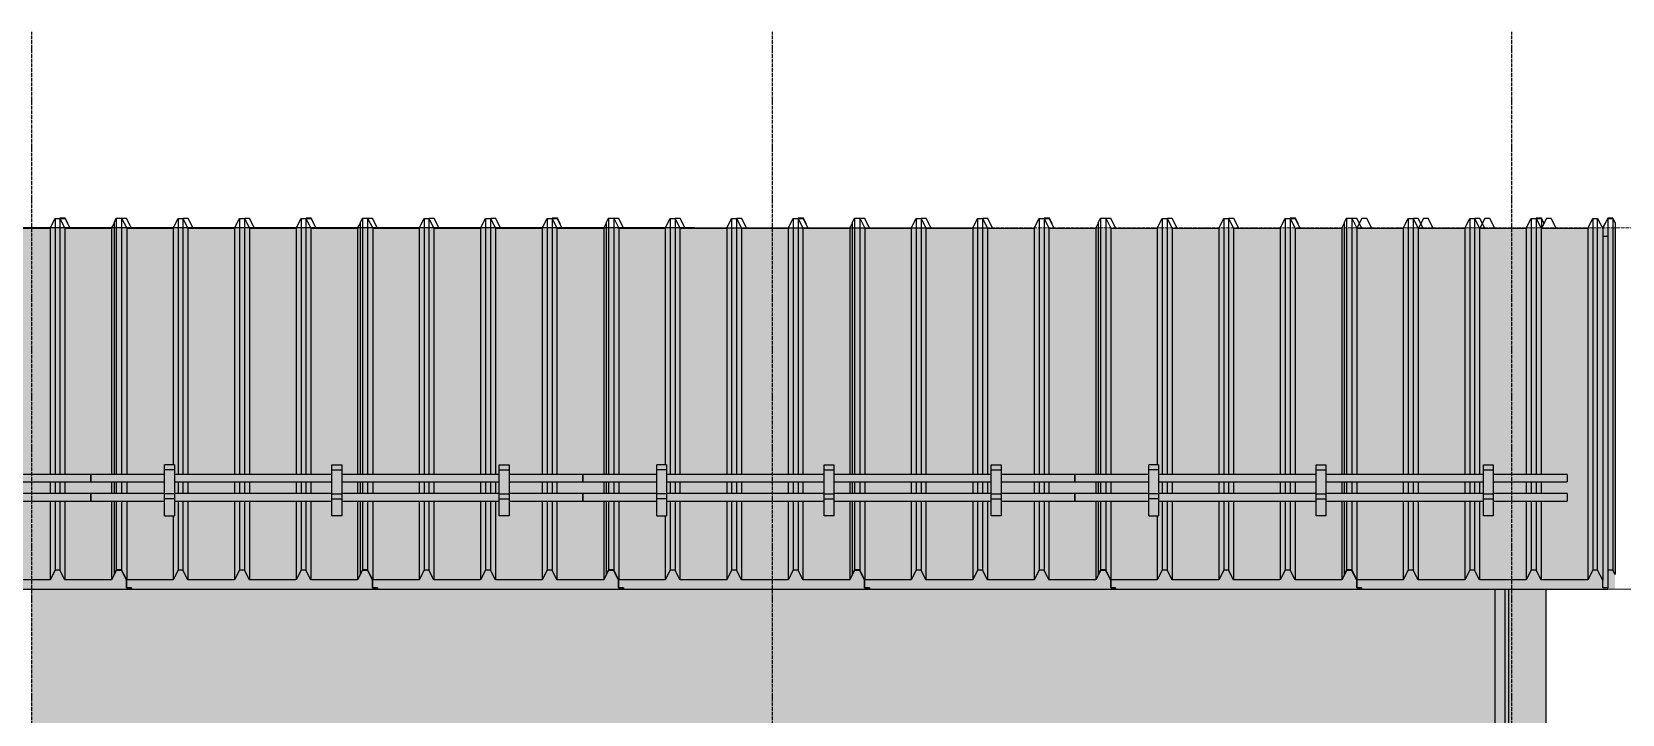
# Model space of a CAD drawing. Header units: millimetres. Extents: x 2162 to 93478, y -2737 to 52379.
# Drawn here: x 54455 to 60920, y 34100 to 36874 of the extents above; entities that cross this region are included whole.
import ezdxf

# ---------------------------------------------------------------- set-up
doc = ezdxf.new("R2010")
doc.units = ezdxf.units.MM
doc.linetypes.add('Штрихпунктир 15 х 2 х 2 мм', pattern=[19, 15, -2, 0, -2])
doc.linetypes.add('Штрихпунктирная', pattern=[30, 25, -2.25, 0.5, -2.25])
doc.layers.add('Axes', color=40, linetype='Штрихпунктирная')
doc.layers.add('Level', color=7, linetype='Continuous', lineweight=9)

# ---------------------------------------------------------------- blocks, each defined once
blk = doc.blocks.new('Level 2')
at = {"color": 0}
for p, q in [((-4860, 500), (-3360, 500)), ((-4860, 0), (-4860, 500)), ((-4860, 0), (-5072.1, 212.1)), ((-4860, 0), (-4647.9, 212.1)), ((-6360, 0), (-4360, 0))]:
    blk.add_line(p, q, dxfattribs=at)

msp = doc.modelspace()

# ---------------------------------------------------------------- hatches: boundary and pattern name
at = {"true_color": 0x61993b}
h = msp.add_hatch(color=85, dxfattribs=at)
h.dxf.hatch_style = 1
h.paths.add_polyline_path([(60889.8, 36076.1), (48766.3, 36076.1), (48766.3, 34610.8), (60889.8, 34610.8)])
at = {"true_color": 0xecece7}
h = msp.add_hatch(color=254, dxfattribs=at)
h.dxf.hatch_style = 1
h.paths.add_polyline_path([(57465.5, 34607.7), (54455.5, 34607.7), (54455.5, 33667.6), (55510.5, 33667.6), (55510.5, 33667.7), (56410.5, 33667.7), (57465.5, 33667.6)])
h.paths.add_polyline_path([(60403.5, 34607.7), (57465.5, 34607.7), (57465.5, 33667.6), (58520.5, 33667.6), (58520.5, 33667.7), (59420.5, 33667.7), (60403.5, 33667.6)])
h.paths.add_polyline_path([(58520.5, 33667.6), (57465.5, 33667.6), (57465.5, 32467.6), (58520.5, 32467.6)])
h.paths.add_polyline_path([(57465.5, 33667.6), (56410.5, 33667.6), (56410.5, 32467.6), (57465.5, 32467.6)])
h.paths.add_polyline_path([(60403.5, 33667.6), (59420.5, 33667.6), (59420.5, 32467.6), (60403.5, 32467.6)])
h.paths.add_polyline_path([(60403.5, 32467.6), (59420.5, 32467.6), (58520.5, 32467.6), (57465.5, 32467.6), (57465.5, 31427.7), (60403.5, 31427.7)])
h.paths.add_polyline_path([(60403.5, 31427.7), (57465.5, 31427.7), (57465.5, 31267.7), (60403.5, 31267.7)])
h.paths.add_polyline_path([(57465.5, 32467.6), (56410.5, 32467.6), (55510.5, 32467.6), (54566.5, 32467.6), (54566.5, 31427.7), (57465.5, 31427.7)])
h.paths.add_polyline_path([(57465.5, 31427.7), (54566.5, 31427.7), (54566.5, 31277.7), (54564.7, 31277.7), (54527, 31277.7), (54521.5, 31277.7), (54519.7, 31277.7), (54516.5, 31277.7), (54516.5, 31282.7), (54464.5, 31282.7), (54464.5, 31270.6, 0.35523), (54473.5, 31267.7), (57465.5, 31267.7)])
h.paths.add_polyline_path([(55510.5, 33667.6), (54455.5, 33667.6), (54455.5, 32467.6), (54516.5, 32467.6), (54516.5, 32527.7), (54511.5, 32527.7), (54511.5, 32577.7), (54561.5, 32577.7), (54561.5, 32567.7), (54564.7, 32567.7), (54566.5, 32567.7), (54566.5, 32467.6), (55510.5, 32467.6)])
at = {"true_color": 0x61993b}
h = msp.add_hatch(color=85, dxfattribs=at)
h.dxf.hatch_style = 1
h.paths.add_polyline_path([(60608.4, 34607.7), (60403.4, 34607.7), (60403.4, 31267.8), (60608.4, 31267.8)])

# ---------------------------------------------------------------- linework, layer by layer
for p, q in [((57150.9, 36077.7), (50450.9, 36077.7)), ((54339.8, 36076.2), (54529.8, 36076.2)), ((54529.8, 36076.2), (54549.8, 36115.4)), ((54529.8, 36076.2), (54529.8, 35074.5)), ((54549.8, 36115.4), (54569.8, 36115.4)), ((54549.8, 36115.4), (54549.8, 35074.5)), ((54569.8, 36115.4), (54589.8, 36076.2)), ((54569.8, 36115.4), (54569.8, 35074.5)), ((54591.5, 36116.3), (54570, 36116.3)), ((54570.5, 36115.6), (54591, 36115.6)), ((54590.8, 36115.4), (54570.8, 36115.4)), ((54589.8, 36076.2), (54779.8, 36076.2)), ((54589.8, 36076.2), (54589.8, 35074.5)), ((54610.8, 36076.2), (54590.8, 36115.4)), ((54591, 36115.6), (54600.3, 36097.5)), ((54601, 36097.8), (54591.5, 36116.3)), ((54600.3, 36097.5), (54601, 36097.8)), ((54601, 36097.8), (54601, 36095.4)), ((54779.8, 36076.2), (54789.6, 36095.4)), ((54779.8, 36076.2), (54779.8, 35074.5)), ((54789.6, 36097.8), (54799, 36116.3)), ((54789.6, 36097.8), (54789.6, 35074.5)), ((54799, 36116.3), (54820.5, 36116.3)), ((54799, 36116.3), (54799, 35074.5)), ((54820.5, 36116.3), (54841, 36076.2)), ((54820.5, 36116.3), (54820.5, 35074.5)), ((54840.8, 36115.4), (54821, 36115.4)), ((54860.8, 36076.2), (54840.8, 36115.4)), ((54841, 36076.2), (55029.8, 36076.2)), ((54841, 36076.2), (54841, 35074.5)), ((55029.8, 36076.2), (55049.8, 36115.4)), ((55029.8, 36076.2), (55029.8, 35114.2)), ((55049.8, 36115.4), (55069.8, 36115.4)), ((55049.8, 36115.4), (55049.8, 35074.8)), ((55069.8, 36115.4), (55089.8, 36076.2)), ((55069.8, 36115.4), (55069.8, 35074.8)), ((55090.8, 36115.4), (55070.8, 36115.4)), ((55089.8, 36076.2), (55279.8, 36076.2)), ((55089.8, 36076.2), (55089.8, 35074.8)), ((55110.8, 36076.2), (55090.8, 36115.4)), ((55279.8, 36076.2), (55299.8, 36115.4)), ((55279.8, 36076.2), (55279.8, 35074.5)), ((55299.8, 36115.4), (55319.8, 36115.4)), ((55299.8, 36115.4), (55299.8, 35074.5)), ((55319.8, 36115.4), (55339.8, 36076.2)), ((55319.8, 36115.4), (55319.8, 35074.5)), ((55340.8, 36115.4), (55320.8, 36115.4)), ((55339.8, 36076.2), (55529.8, 36076.2)), ((55339.8, 36076.2), (55339.8, 35074.5)), ((55360.8, 36076.2), (55340.8, 36115.4)), ((55529.8, 36076.2), (55549.8, 36115.4)), ((55529.8, 36076.2), (55529.8, 35074.7)), ((55549.8, 36115.4), (55569.8, 36115.4)), ((55549.8, 36115.4), (55549.8, 35074.7)), ((55569.8, 36115.4), (55589.8, 36076.2)), ((55569.8, 36115.4), (55569.8, 35074.7)), ((55591.5, 36116.3), (55570, 36116.3)), ((55570.5, 36115.6), (55591, 36115.6)), ((55590.8, 36115.4), (55570.8, 36115.4)), ((55589.8, 36076.2), (55779.8, 36076.2)), ((55589.8, 36076.2), (55589.8, 35074.8)), ((55610.8, 36076.2), (55590.8, 36115.4)), ((55591, 36115.6), (55600.3, 36097.5)), ((55601, 36097.8), (55591.5, 36116.3)), ((55600.3, 36097.5), (55601, 36097.8)), ((55601, 36097.8), (55601, 36095.4)), ((55779.8, 36076.2), (55789.6, 36095.4)), ((55779.8, 36076.2), (55779.8, 35074.8)), ((55789.6, 36097.8), (55799, 36116.3)), ((55789.6, 36097.8), (55789.6, 35074.8)), ((55799, 36116.3), (55820.5, 36116.3)), ((55799, 36116.3), (55799, 35074.8)), ((55820.5, 36116.3), (55841, 36076.2)), ((55820.5, 36116.3), (55820.5, 35074.8)), ((55840.8, 36115.4), (55821, 36115.4)), ((55860.8, 36076.2), (55840.8, 36115.4)), ((55841, 36076.2), (56029.8, 36076.2)), ((55841, 36076.2), (55841, 35074.8)), ((56029.8, 36076.2), (56049.8, 36115.4)), ((56029.8, 36076.2), (56029.8, 35074.5)), ((56049.8, 36115.4), (56069.8, 36115.4)), ((56049.8, 36115.4), (56049.8, 35074.5)), ((56069.8, 36115.4), (56089.8, 36076.2)), ((56069.8, 36115.4), (56069.8, 35074.5)), ((56090.8, 36115.4), (56070.8, 36115.4)), ((56089.8, 36076.2), (56279.8, 36076.2)), ((56089.8, 36076.2), (56089.8, 35074.5)), ((56110.8, 36076.2), (56090.8, 36115.4)), ((56279.8, 36076.2), (56299.8, 36115.4)), ((56279.8, 36076.2), (56279.8, 35074.8)), ((56299.8, 36115.4), (56319.8, 36115.4)), ((56299.8, 36115.4), (56299.8, 35074.8)), ((56319.8, 36115.4), (56339.8, 36076.2)), ((56319.8, 36115.4), (56319.8, 35074.8)), ((56340.8, 36115.4), (56320.8, 36115.4)), ((56339.8, 36076.2), (56529.8, 36076.2)), ((56339.8, 36076.2), (56339.8, 35074.8)), ((56360.8, 36076.2), (56340.8, 36115.4)), ((56529.8, 36076.2), (56549.8, 36115.4)), ((56529.8, 36076.2), (56529.8, 35074.5)), ((56549.8, 36115.4), (56569.8, 36115.4)), ((56549.8, 36115.4), (56549.8, 35074.5)), ((56569.8, 36115.4), (56589.8, 36076.2)), ((56569.8, 36115.4), (56569.8, 35074.5)), ((56591.5, 36116.3), (56570, 36116.3)), ((56570.5, 36115.6), (56591, 36115.6)), ((56590.8, 36115.4), (56570.8, 36115.4)), ((56589.8, 36076.2), (56779.8, 36076.2)), ((56589.8, 36076.2), (56589.8, 35074.5)), ((56610.8, 36076.2), (56590.8, 36115.4)), ((56591, 36115.6), (56600.3, 36097.5)), ((56601, 36097.8), (56591.5, 36116.3)), ((56600.3, 36097.5), (56601, 36097.8)), ((56601, 36097.8), (56601, 36095.4)), ((56779.8, 36076.2), (56789.6, 36095.4)), ((56779.8, 36076.2), (56779.8, 35074.5)), ((56789.6, 36097.8), (56799, 36116.3)), ((56789.6, 36097.8), (56789.6, 35074.5)), ((56799, 36116.3), (56820.5, 36116.3)), ((56799, 36116.3), (56799, 35074.5)), ((56820.5, 36116.3), (56841, 36076.2)), ((56820.5, 36116.3), (56820.5, 35074.5)), ((56840.8, 36115.4), (56821, 36115.4)), ((56860.8, 36076.2), (56840.8, 36115.4)), ((56841, 36076.2), (57029.8, 36076.2)), ((56841, 36076.2), (56841, 35074.5)), ((57029.8, 36076.2), (57049.8, 36115.4)), ((57029.8, 36076.2), (57029.8, 35114.2)), ((57049.8, 36115.4), (57069.8, 36115.4)), ((57049.8, 36115.4), (57049.8, 35074.8)), ((57069.8, 36115.4), (57089.8, 36076.2)), ((57069.8, 36115.4), (57069.8, 35074.8)), ((57090.8, 36115.4), (57070.8, 36115.4)), ((57089.8, 36076.2), (57279.8, 36076.2)), ((57089.8, 36076.2), (57089.8, 35074.8)), ((57110.8, 36076.2), (57090.8, 36115.4)), ((57150.9, 36077.7), (58340.5, 36077.7)), ((57279.8, 36076.2), (57299.8, 36115.4)), ((57279.8, 36076.2), (57279.8, 35074.5)), ((57299.8, 36115.4), (57319.8, 36115.4)), ((57299.8, 36115.4), (57299.8, 35074.5)), ((57319.8, 36115.4), (57339.8, 36076.2)), ((57319.8, 36115.4), (57319.8, 35074.5)), ((57340.8, 36115.4), (57320.8, 36115.4)), ((57339.8, 36076.2), (57529.8, 36076.2)), ((57339.8, 36076.2), (57339.8, 35074.5)), ((57360.8, 36076.2), (57340.8, 36115.4)), ((57529.8, 36076.2), (57549.8, 36115.4)), ((57529.8, 36076.2), (57529.8, 35074.7)), ((57549.8, 36115.4), (57569.8, 36115.4)), ((57549.8, 36115.4), (57549.8, 35074.7)), ((57569.8, 36115.4), (57589.8, 36076.2)), ((57569.8, 36115.4), (57569.8, 35074.7)), ((57591.5, 36116.3), (57570, 36116.3)), ((57570.5, 36115.6), (57591, 36115.6)), ((57590.8, 36115.4), (57570.8, 36115.4)), ((57589.8, 36076.2), (57779.8, 36076.2)), ((57589.8, 36076.2), (57589.8, 35074.8)), ((57610.8, 36076.2), (57590.8, 36115.4)), ((57591, 36115.6), (57600.3, 36097.5)), ((57601, 36097.8), (57591.5, 36116.3)), ((57600.3, 36097.5), (57601, 36097.8)), ((57601, 36097.8), (57601, 36095.4)), ((57779.8, 36076.2), (57789.6, 36095.4)), ((57779.8, 36076.2), (57779.8, 35074.8)), ((57789.6, 36097.8), (57799, 36116.3)), ((57789.6, 36097.8), (57789.6, 35074.8)), ((57799, 36116.3), (57820.5, 36116.3)), ((57799, 36116.3), (57799, 35074.8)), ((57820.5, 36116.3), (57841, 36076.2)), ((57820.5, 36116.3), (57820.5, 35074.8)), ((57840.8, 36115.4), (57821, 36115.4)), ((57860.8, 36076.2), (57840.8, 36115.4)), ((57841, 36076.2), (58029.8, 36076.2)), ((57841, 36076.2), (57841, 35074.8)), ((58029.8, 36076.2), (58049.8, 36115.4)), ((58029.8, 36076.2), (58029.8, 35074.5)), ((58049.8, 36115.4), (58069.8, 36115.4)), ((58049.8, 36115.4), (58049.8, 35074.5)), ((58069.8, 36115.4), (58089.8, 36076.2)), ((58069.8, 36115.4), (58069.8, 35074.5)), ((58090.8, 36115.4), (58070.8, 36115.4)), ((58089.8, 36076.2), (58279.8, 36076.2)), ((58089.8, 36076.2), (58089.8, 35074.5)), ((58110.8, 36076.2), (58090.8, 36115.4)), ((58279.8, 36076.2), (58299.8, 36115.4)), ((58279.8, 36076.2), (58279.8, 35074.8)), ((58299.8, 36115.4), (58319.8, 36115.4)), ((58299.8, 36115.4), (58299.8, 35074.8)), ((58319.8, 36115.4), (58339.8, 36076.2)), ((58319.8, 36115.4), (58319.8, 35074.8)), ((58340.8, 36115.4), (58320.8, 36115.4)), ((58339.8, 36076.2), (58529.8, 36076.2)), ((58339.8, 36076.2), (58339.8, 35074.8)), ((58360.8, 36076.2), (58340.8, 36115.4)), ((58529.8, 36076.2), (58549.8, 36115.4)), ((58529.8, 36076.2), (58529.8, 35074.5)), ((58549.8, 36115.4), (58569.8, 36115.4)), ((58549.8, 36115.4), (58549.8, 35074.5)), ((58569.8, 36115.4), (58589.8, 36076.2)), ((58569.8, 36115.4), (58569.8, 35074.5)), ((58591.5, 36116.3), (58570, 36116.3)), ((58570.5, 36115.6), (58591, 36115.6)), ((58590.8, 36115.4), (58570.8, 36115.4)), ((58589.8, 36076.2), (58779.8, 36076.2)), ((58589.8, 36076.2), (58589.8, 35074.5)), ((58610.8, 36076.2), (58590.8, 36115.4)), ((58591, 36115.6), (58600.3, 36097.5)), ((58601, 36097.8), (58591.5, 36116.3)), ((58600.3, 36097.5), (58601, 36097.8)), ((58601, 36097.8), (58601, 36095.4)), ((58779.8, 36076.2), (58789.6, 36095.4)), ((58779.8, 36076.2), (58779.8, 35074.5)), ((58789.6, 36097.8), (58799, 36116.3)), ((58789.6, 36097.8), (58789.6, 35074.5)), ((58799, 36116.3), (58820.5, 36116.3)), ((58799, 36116.3), (58799, 35074.5)), ((58820.5, 36116.3), (58841, 36076.2)), ((58820.5, 36116.3), (58820.5, 35074.5)), ((58840.8, 36115.4), (58821, 36115.4)), ((58860.8, 36076.2), (58840.8, 36115.4)), ((58841, 36076.2), (59029.8, 36076.2)), ((58841, 36076.2), (58841, 35074.5)), ((59029.8, 36076.2), (59049.8, 36115.4)), ((59029.8, 36076.2), (59029.8, 35114.2)), ((59049.8, 36115.4), (59069.8, 36115.4)), ((59049.8, 36115.4), (59049.8, 35074.8)), ((59069.8, 36115.4), (59089.8, 36076.2)), ((59069.8, 36115.4), (59069.8, 35074.8)), ((59090.8, 36115.4), (59070.8, 36115.4)), ((59089.8, 36076.2), (59279.8, 36076.2)), ((59089.8, 36076.2), (59089.8, 35074.8)), ((59110.8, 36076.2), (59090.8, 36115.4)), ((59279.8, 36076.2), (59299.8, 36115.4)), ((59279.8, 36076.2), (59279.8, 35074.5)), ((59299.8, 36115.4), (59319.8, 36115.4)), ((59299.8, 36115.4), (59299.8, 35074.5)), ((59319.8, 36115.4), (59339.8, 36076.2)), ((59319.8, 36115.4), (59319.8, 35074.5)), ((59340.8, 36115.4), (59320.8, 36115.4)), ((59339.8, 36076.2), (59529.8, 36076.2)), ((59339.8, 36076.2), (59339.8, 35074.5)), ((59360.8, 36076.2), (59340.8, 36115.4)), ((59529.8, 36076.2), (59549.8, 36115.4)), ((59529.8, 36076.2), (59529.8, 35074.7)), ((59549.8, 36115.4), (59569.8, 36115.4)), ((59549.8, 36115.4), (59549.8, 35074.7)), ((59569.8, 36115.4), (59589.8, 36076.2)), ((59569.8, 36115.4), (59569.8, 35074.7)), ((59591.5, 36116.3), (59570, 36116.3)), ((59570.5, 36115.6), (59591, 36115.6)), ((59590.8, 36115.4), (59570.8, 36115.4)), ((59589.8, 36076.2), (59779.8, 36076.2)), ((59589.8, 36076.2), (59589.8, 35074.8)), ((59610.8, 36076.2), (59590.8, 36115.4)), ((59591, 36115.6), (59600.3, 36097.5)), ((59601, 36097.8), (59591.5, 36116.3)), ((59600.3, 36097.5), (59601, 36097.8)), ((59601, 36097.8), (59601, 36095.4)), ((59779.8, 36076.2), (59789.6, 36095.4)), ((59779.8, 36076.2), (59779.8, 35074.8)), ((59789.6, 36097.8), (59799, 36116.3)), ((59789.6, 36097.8), (59789.6, 35074.8)), ((59799, 36116.3), (59820.5, 36116.3)), ((59799, 36116.3), (59799, 35074.8)), ((59820.5, 36116.3), (59841, 36076.2)), ((59820.5, 36116.3), (59820.5, 35074.8)), ((59840.8, 36115.4), (59821, 36115.4)), ((59860.8, 36076.2), (59840.8, 36115.4)), ((59841, 36076.2), (60029.8, 36076.2)), ((59841, 36076.2), (59841, 35074.8)), ((59861.3, 36115.4), (59841.3, 36076.2)), ((59881.3, 36115.4), (59861.3, 36115.4)), ((59901.3, 36076.2), (59881.3, 36115.4)), ((60029.8, 36076.2), (60049.8, 36115.4)), ((60029.8, 36076.2), (60029.8, 35074.5)), ((60049.8, 36115.4), (60069.8, 36115.4)), ((60049.8, 36115.4), (60049.8, 35074.5)), ((60069.8, 36115.4), (60089.8, 36076.2)), ((60069.8, 36115.4), (60069.8, 35074.5)), ((60090.8, 36115.4), (60070.8, 36115.4)), ((60089.8, 36076.2), (60279.8, 36076.2)), ((60089.8, 36076.2), (60089.8, 35074.5)), ((60110.8, 36076.2), (60090.8, 36115.4)), ((60111.3, 36115.4), (60091.3, 36076.2)), ((60131.3, 36115.4), (60111.3, 36115.4)), ((60151.3, 36076.2), (60131.3, 36115.4)), ((60279.8, 36076.2), (60299.8, 36115.4)), ((60279.8, 36076.2), (60279.8, 35074.8)), ((60299.8, 36115.4), (60319.8, 36115.4)), ((60299.8, 36115.4), (60299.8, 35074.8)), ((60319.8, 36115.4), (60339.8, 36076.2)), ((60319.8, 36115.4), (60319.8, 35074.8)), ((60340.8, 36115.4), (60320.8, 36115.4)), ((60339.8, 36076.2), (60529.8, 36076.2)), ((60339.8, 36076.2), (60339.8, 35074.8)), ((60360.8, 36076.2), (60340.8, 36115.4)), ((60361.3, 36115.4), (60341.3, 36076.2)), ((60381.3, 36115.4), (60361.3, 36115.4)), ((60401.3, 36076.2), (60381.3, 36115.4)), ((60529.8, 36076.2), (60549.8, 36115.4)), ((60529.8, 36076.2), (60529.8, 35074.5)), ((60549.8, 36115.4), (60569.8, 36115.4)), ((60549.8, 36115.4), (60549.8, 35074.5)), ((60569.8, 36115.4), (60589.8, 36076.2)), ((60569.8, 36115.4), (60569.8, 35074.5)), ((60591.5, 36116.3), (60570, 36116.3)), ((60570.5, 36115.6), (60591, 36115.6)), ((60570.5, 36115.6), (60570.5, 36113.9)), ((60589.8, 36076.2), (60779.8, 36076.2)), ((60589.8, 36076.2), (60589.8, 35074.5)), ((60591, 36115.6), (60600.3, 36097.5)), ((60591, 36115.6), (60591, 36076.2)), ((60611.3, 36115.4), (60591.3, 36076.2)), ((60601, 36097.8), (60591.5, 36116.3)), ((60600.3, 36097.5), (60601, 36097.8)), ((60600.3, 36097.5), (60600.3, 36093.9)), ((60601, 36097.8), (60601, 36095.3)), ((60631.3, 36115.4), (60611.3, 36115.4)), ((60651.3, 36076.2), (60631.3, 36115.4)), ((60779.8, 36076.2), (60799.8, 36115.4)), ((60779.8, 36076.2), (60779.8, 34646.8)), ((60799.8, 36115.4), (60819.8, 36115.4)), ((60799.8, 36115.4), (60799.8, 34685.9)), ((60819.8, 36115.4), (60840.5, 36074.8)), ((60819.8, 34685.9), (60819.8, 36115.4)), ((60860.5, 36116.3), (60840, 36076.2)), ((60840.5, 36075.5), (60861, 36115.6)), ((60840.5, 36074.8), (60840.5, 34645.3)), ((60882, 36116.3), (60860.5, 36116.3)), ((60861, 36115.6), (60881.5, 36115.6)), ((60861, 36115.6), (60861, 34686.1)), ((60881.5, 36115.6), (60890.8, 36097.5)), ((60881.5, 36115.6), (60881.5, 34686.1)), ((60891.5, 36097.8), (60882, 36116.3)), ((60890.8, 36097.5), (60891.5, 36097.8)), ((60890.8, 36097.5), (60890.8, 34668)), ((60891.5, 36097.8), (60891.5, 34668.4)), ((60840.5, 36043), (60860.5, 36043)), ((60860.5, 36043), (60860.5, 34613.5)), ((54529.8, 35044.8), (54529.8, 34996.2)), ((54549.8, 35044.8), (54549.8, 34996.2)), ((54569.8, 35044.8), (54569.8, 34996.2)), ((54589.8, 35044.8), (54589.8, 34996.2)), ((54695.3, 35074.8), (54695.3, 35074.8)), ((54695.3, 35074.8), (54695.3, 35074.8)), ((54779.8, 35044.8), (54779.8, 34996.2)), ((54789.6, 35044.8), (54789.6, 34996.2)), ((54799, 35044.8), (54799, 34996.2)), ((54820.5, 35044.8), (54820.5, 34996.2)), ((54841, 35044.8), (54841, 34996.2)), ((55035.3, 35093.4), (54995.3, 35093.4)), ((55049.8, 35044.9), (55049.8, 34996.5)), ((55069.8, 35044.9), (55069.8, 34996.5)), ((55089.8, 35044.9), (55089.8, 34996.5)), ((55279.8, 35044.8), (55279.8, 34996.2)), ((55299.8, 35044.8), (55299.8, 34996.2)), ((55319.8, 35044.8), (55319.8, 34996.2)), ((55339.8, 35044.8), (55339.8, 34996.2)), ((55529.8, 35044.8), (55529.8, 34996.5)), ((55549.8, 35044.8), (55549.8, 34996.5)), ((55569.8, 35044.8), (55569.8, 34996.5)), ((55589.8, 35044.8), (55589.8, 34996.5)), ((55675.3, 35093.4), (55715.3, 35093.4)), ((55779.8, 35044.9), (55779.8, 34996.5)), ((55789.6, 35044.9), (55789.6, 34996.5)), ((55799, 35044.9), (55799, 34996.5)), ((55820.5, 35045), (55820.5, 34996.5)), ((55841, 35045), (55841, 34996.5)), ((56029.8, 35044.8), (56029.8, 34996.2)), ((56049.8, 35044.8), (56049.8, 34996.2)), ((56069.8, 35044.8), (56069.8, 34996.2)), ((56089.8, 35044.8), (56089.8, 34996.2)), ((56279.8, 35044.8), (56279.8, 34996.5)), ((56299.8, 35044.8), (56299.8, 34996.5)), ((56319.8, 35044.8), (56319.8, 34996.5)), ((56339.8, 35044.8), (56339.8, 34996.5)), ((56355.3, 35093.4), (56395.3, 35093.4)), ((56529.8, 35044.8), (56529.8, 34996.2)), ((56549.8, 35044.8), (56549.8, 34996.2)), ((56569.8, 35044.8), (56569.8, 34996.2)), ((56589.8, 35044.8), (56589.8, 34996.2)), ((56695.3, 35074.8), (56695.3, 35074.8)), ((56695.3, 35074.8), (56695.3, 35074.8)), ((56779.8, 35044.8), (56779.8, 34996.2)), ((56789.6, 35044.8), (56789.6, 34996.2)), ((56799, 35044.8), (56799, 34996.2)), ((56820.5, 35044.8), (56820.5, 34996.2)), ((56841, 35044.8), (56841, 34996.2)), ((57035.3, 35093.4), (56995.3, 35093.4)), ((57049.8, 35044.9), (57049.8, 34996.5)), ((57069.8, 35044.9), (57069.8, 34996.5)), ((57089.8, 35044.9), (57089.8, 34996.5)), ((57279.8, 35044.8), (57279.8, 34996.2)), ((57299.8, 35044.8), (57299.8, 34996.2)), ((57319.8, 35044.8), (57319.8, 34996.2)), ((57339.8, 35044.8), (57339.8, 34996.2)), ((57529.8, 35044.8), (57529.8, 34996.5)), ((57549.8, 35044.8), (57549.8, 34996.5)), ((57569.8, 35044.8), (57569.8, 34996.5)), ((57589.8, 35044.8), (57589.8, 34996.5)), ((57675.3, 35093.4), (57715.3, 35093.4)), ((57779.8, 35044.9), (57779.8, 34996.5)), ((57789.6, 35044.9), (57789.6, 34996.5)), ((57799, 35044.9), (57799, 34996.5)), ((57820.5, 35045), (57820.5, 34996.5)), ((57841, 35045), (57841, 34996.5)), ((58029.8, 35044.8), (58029.8, 34996.2)), ((58049.8, 35044.8), (58049.8, 34996.2)), ((58069.8, 35044.8), (58069.8, 34996.2)), ((58089.8, 35044.8), (58089.8, 34996.2)), ((58279.8, 35044.8), (58279.8, 34996.5)), ((58299.8, 35044.8), (58299.8, 34996.5)), ((58319.8, 35044.8), (58319.8, 34996.5)), ((58339.8, 35044.8), (58339.8, 34996.5)), ((58355.3, 35093.4), (58395.3, 35093.4)), ((58529.8, 35044.8), (58529.8, 34996.2)), ((58549.8, 35044.8), (58549.8, 34996.2)), ((58569.8, 35044.8), (58569.8, 34996.2)), ((58589.8, 35044.8), (58589.8, 34996.2)), ((58695.3, 35074.8), (58695.3, 35074.8)), ((58695.3, 35074.8), (58695.3, 35074.8)), ((58779.8, 35044.8), (58779.8, 34996.2)), ((58789.6, 35044.8), (58789.6, 34996.2)), ((58799, 35044.8), (58799, 34996.2)), ((58820.5, 35044.8), (58820.5, 34996.2)), ((58841, 35044.8), (58841, 34996.2)), ((59035.3, 35093.4), (58995.3, 35093.4)), ((59049.8, 35044.9), (59049.8, 34996.5)), ((59069.8, 35044.9), (59069.8, 34996.5)), ((59089.8, 35044.9), (59089.8, 34996.5)), ((59279.8, 35044.8), (59279.8, 34996.2)), ((59299.8, 35044.8), (59299.8, 34996.2)), ((59319.8, 35044.8), (59319.8, 34996.2)), ((59339.8, 35044.8), (59339.8, 34996.2)), ((59529.8, 35044.8), (59529.8, 34996.5)), ((59549.8, 35044.8), (59549.8, 34996.5)), ((59569.8, 35044.8), (59569.8, 34996.5)), ((59589.8, 35044.8), (59589.8, 34996.5)), ((59675.3, 35093.4), (59715.3, 35093.4)), ((59779.8, 35044.9), (59779.8, 34996.5)), ((59789.6, 35044.9), (59789.6, 34996.5)), ((59799, 35044.9), (59799, 34996.5)), ((59820.5, 35045), (59820.5, 34996.5)), ((59841, 35045), (59841, 34996.5)), ((60029.8, 35044.8), (60029.8, 34996.2)), ((60049.8, 35044.8), (60049.8, 34996.2)), ((60069.8, 35044.8), (60069.8, 34996.2)), ((60089.8, 35044.8), (60089.8, 34996.2)), ((60279.8, 35044.8), (60279.8, 34996.5)), ((60299.8, 35044.8), (60299.8, 34996.5)), ((60319.8, 35044.8), (60319.8, 34996.5)), ((60339.8, 35044.8), (60339.8, 34996.5)), ((60355.3, 35093.4), (60395.3, 35093.4)), ((60529.8, 35044.8), (60529.8, 34996.2)), ((60549.8, 35044.8), (60549.8, 34996.2)), ((60569.8, 35044.8), (60569.8, 34996.2)), ((60589.8, 35044.8), (60589.8, 34996.2)), ((60695.3, 35074.8), (60695.3, 35074.8)), ((54695.3, 34996.5), (54695.3, 34996.6)), ((54695.3, 34996.6), (54695.3, 34996.5)), ((55035.3, 34995.6), (54995.3, 34995.6)), ((55035.3, 34974.8), (54995.3, 34974.8)), ((55675.3, 34995.6), (55715.3, 34995.6)), ((55675.3, 34974.8), (55715.3, 34974.8)), ((56355.3, 34995.6), (56395.3, 34995.6)), ((56355.3, 34974.8), (56395.3, 34974.8)), ((56695.3, 34996.5), (56695.3, 34996.6)), ((56695.3, 34996.6), (56695.3, 34996.5)), ((57035.3, 34995.6), (56995.3, 34995.6)), ((57035.3, 34974.8), (56995.3, 34974.8)), ((57675.3, 34995.6), (57715.3, 34995.6)), ((57675.3, 34974.8), (57715.3, 34974.8)), ((58355.3, 34995.6), (58395.3, 34995.6)), ((58355.3, 34974.8), (58395.3, 34974.8)), ((58695.3, 34996.5), (58695.3, 34996.6)), ((58695.3, 34996.6), (58695.3, 34996.5)), ((59035.3, 34995.6), (58995.3, 34995.6)), ((59035.3, 34974.8), (58995.3, 34974.8)), ((59675.3, 34995.6), (59715.3, 34995.6)), ((59675.3, 34974.8), (59715.3, 34974.8)), ((60355.3, 34995.6), (60395.3, 34995.6)), ((60355.3, 34974.8), (60395.3, 34974.8)), ((60695.3, 34996.5), (60695.3, 34996.6)), ((54529.8, 34966.6), (54529.8, 34646.8)), ((54549.8, 34966.6), (54549.8, 34685.9)), ((54569.8, 34966.6), (54569.8, 34685.9)), ((54589.8, 34966.6), (54589.8, 34646.8)), ((54779.8, 34966.8), (54779.8, 34646.8)), ((54789.6, 34966.8), (54789.6, 34668.4)), ((54799, 34966.6), (54799, 34686.9)), ((54820.5, 34966.6), (54820.5, 34686.9)), ((54841, 34966.6), (54841, 34646.8)), ((55029.8, 34906.4), (55029.8, 34646.8)), ((55049.8, 34966.6), (55049.8, 34685.9)), ((55069.8, 34966.6), (55069.8, 34685.9)), ((55089.8, 34966.6), (55089.8, 34646.8)), ((55279.8, 34966.6), (55279.8, 34646.8)), ((55299.8, 34966.6), (55299.8, 34685.9)), ((55319.8, 34966.6), (55319.8, 34685.9)), ((55339.8, 34966.6), (55339.8, 34646.8)), ((55529.8, 34966.6), (55529.8, 34646.8)), ((55549.8, 34966.6), (55549.8, 34685.9)), ((55569.8, 34966.6), (55569.8, 34685.9)), ((55589.8, 34966.6), (55589.8, 34646.8)), ((55779.8, 34966.7), (55779.8, 34646.8)), ((55789.6, 34966.7), (55789.6, 34668.4)), ((55799, 34966.7), (55799, 34686.9)), ((55820.5, 34966.7), (55820.5, 34686.9)), ((55841, 34966.7), (55841, 34646.8)), ((56029.8, 34966.6), (56029.8, 34646.8)), ((56049.8, 34966.6), (56049.8, 34685.9)), ((56069.8, 34966.6), (56069.8, 34685.9)), ((56089.8, 34966.6), (56089.8, 34646.8)), ((56279.8, 34966.6), (56279.8, 34646.8)), ((56299.8, 34966.6), (56299.8, 34685.9)), ((56319.8, 34966.6), (56319.8, 34685.9)), ((56339.8, 34966.6), (56339.8, 34646.8)), ((56529.8, 34966.6), (56529.8, 34646.8)), ((56549.8, 34966.6), (56549.8, 34685.9)), ((56569.8, 34966.6), (56569.8, 34685.9)), ((56589.8, 34966.6), (56589.8, 34646.8)), ((56779.8, 34966.8), (56779.8, 34646.8)), ((56789.6, 34966.8), (56789.6, 34668.4)), ((56799, 34966.6), (56799, 34686.9)), ((56820.5, 34966.6), (56820.5, 34686.9)), ((56841, 34966.6), (56841, 34646.8)), ((57029.8, 34906.4), (57029.8, 34646.8)), ((57049.8, 34966.6), (57049.8, 34685.9)), ((57069.8, 34966.6), (57069.8, 34685.9)), ((57089.8, 34966.6), (57089.8, 34646.8)), ((57279.8, 34966.6), (57279.8, 34646.8)), ((57299.8, 34966.6), (57299.8, 34685.9)), ((57319.8, 34966.6), (57319.8, 34685.9)), ((57339.8, 34966.6), (57339.8, 34646.8)), ((57529.8, 34966.6), (57529.8, 34646.8)), ((57549.8, 34966.6), (57549.8, 34685.9)), ((57569.8, 34966.6), (57569.8, 34685.9)), ((57589.8, 34966.6), (57589.8, 34646.8)), ((57779.8, 34966.7), (57779.8, 34646.8)), ((57789.6, 34966.7), (57789.6, 34668.4)), ((57799, 34966.7), (57799, 34686.9)), ((57820.5, 34966.7), (57820.5, 34686.9)), ((57841, 34966.7), (57841, 34646.8)), ((58029.8, 34966.6), (58029.8, 34646.8)), ((58049.8, 34966.6), (58049.8, 34685.9)), ((58069.8, 34966.6), (58069.8, 34685.9)), ((58089.8, 34966.6), (58089.8, 34646.8)), ((58279.8, 34966.6), (58279.8, 34646.8)), ((58299.8, 34966.6), (58299.8, 34685.9)), ((58319.8, 34966.6), (58319.8, 34685.9)), ((58339.8, 34966.6), (58339.8, 34646.8)), ((58529.8, 34966.6), (58529.8, 34646.8)), ((58549.8, 34966.6), (58549.8, 34685.9)), ((58569.8, 34966.6), (58569.8, 34685.9)), ((58589.8, 34966.6), (58589.8, 34646.8)), ((58779.8, 34966.8), (58779.8, 34646.8)), ((58789.6, 34966.8), (58789.6, 34668.4)), ((58799, 34966.6), (58799, 34686.9)), ((58820.5, 34966.6), (58820.5, 34686.9)), ((58841, 34966.6), (58841, 34646.8)), ((59029.8, 34906.4), (59029.8, 34646.8)), ((59049.8, 34966.6), (59049.8, 34685.9)), ((59069.8, 34966.6), (59069.8, 34685.9)), ((59089.8, 34966.6), (59089.8, 34646.8)), ((59279.8, 34966.6), (59279.8, 34646.8)), ((59299.8, 34966.6), (59299.8, 34685.9)), ((59319.8, 34966.6), (59319.8, 34685.9)), ((59339.8, 34966.6), (59339.8, 34646.8)), ((59529.8, 34966.6), (59529.8, 34646.8)), ((59549.8, 34966.6), (59549.8, 34685.9)), ((59569.8, 34966.6), (59569.8, 34685.9)), ((59589.8, 34966.6), (59589.8, 34646.8)), ((59779.8, 34966.7), (59779.8, 34646.8)), ((59789.6, 34966.7), (59789.6, 34668.4)), ((59799, 34966.7), (59799, 34686.9)), ((59820.5, 34966.7), (59820.5, 34686.9)), ((59841, 34966.7), (59841, 34646.8)), ((60029.8, 34966.6), (60029.8, 34646.8)), ((60049.8, 34966.6), (60049.8, 34685.9)), ((60069.8, 34966.6), (60069.8, 34685.9)), ((60089.8, 34966.6), (60089.8, 34646.8)), ((60279.8, 34966.6), (60279.8, 34646.8)), ((60299.8, 34966.6), (60299.8, 34685.9)), ((60319.8, 34966.6), (60319.8, 34685.9)), ((60339.8, 34966.6), (60339.8, 34646.8)), ((60529.8, 34966.6), (60529.8, 34646.8)), ((60549.8, 34966.6), (60549.8, 34685.9)), ((60569.8, 34966.6), (60569.8, 34685.9)), ((60589.8, 34966.6), (60589.8, 34646.8)), ((54549.8, 34685.9), (54529.8, 34646.8)), ((54569.8, 34685.9), (54549.8, 34685.9)), ((54589.8, 34646.8), (54569.8, 34685.9)), ((54799.8, 34685.9), (54779.8, 34646.8)), ((54799, 34686.9), (54789.6, 34668.4)), ((54789.6, 34668.4), (54790.3, 34668)), ((54790.3, 34668), (54799.5, 34686.1)), ((54820.5, 34686.9), (54799, 34686.9)), ((54799.5, 34686.1), (54820, 34686.1)), ((54819.8, 34685.9), (54799.8, 34685.9)), ((54840.5, 34645.3), (54819.8, 34685.9)), ((54820, 34686.1), (54840.5, 34646)), ((54841, 34646.8), (54820.5, 34686.9)), ((55049.8, 34685.9), (55029.8, 34646.8)), ((55069.8, 34685.9), (55049.8, 34685.9)), ((55089.8, 34646.8), (55069.8, 34685.9)), ((55299.8, 34685.9), (55279.8, 34646.8)), ((55319.8, 34685.9), (55299.8, 34685.9)), ((55339.8, 34646.8), (55319.8, 34685.9)), ((55549.8, 34685.9), (55529.8, 34646.8)), ((55569.8, 34685.9), (55549.8, 34685.9)), ((55589.8, 34646.8), (55569.8, 34685.9)), ((55799.8, 34685.9), (55779.8, 34646.8)), ((55799, 34686.9), (55789.6, 34668.4)), ((55789.6, 34668.4), (55790.3, 34668)), ((55790.3, 34668), (55799.5, 34686.1)), ((55820.5, 34686.9), (55799, 34686.9)), ((55799.5, 34686.1), (55820, 34686.1)), ((55819.8, 34685.9), (55799.8, 34685.9)), ((55840.5, 34645.3), (55819.8, 34685.9)), ((55820, 34686.1), (55840.5, 34646)), ((55841, 34646.8), (55820.5, 34686.9)), ((56049.8, 34685.9), (56029.8, 34646.8)), ((56069.8, 34685.9), (56049.8, 34685.9)), ((56089.8, 34646.8), (56069.8, 34685.9)), ((56299.8, 34685.9), (56279.8, 34646.8)), ((56319.8, 34685.9), (56299.8, 34685.9)), ((56339.8, 34646.8), (56319.8, 34685.9)), ((56549.8, 34685.9), (56529.8, 34646.8)), ((56569.8, 34685.9), (56549.8, 34685.9)), ((56589.8, 34646.8), (56569.8, 34685.9)), ((56799.8, 34685.9), (56779.8, 34646.8)), ((56799, 34686.9), (56789.6, 34668.4)), ((56789.6, 34668.4), (56790.3, 34668)), ((56790.3, 34668), (56799.5, 34686.1)), ((56820.5, 34686.9), (56799, 34686.9)), ((56799.5, 34686.1), (56820, 34686.1)), ((56819.8, 34685.9), (56799.8, 34685.9)), ((56840.5, 34645.3), (56819.8, 34685.9)), ((56820, 34686.1), (56840.5, 34646)), ((56841, 34646.8), (56820.5, 34686.9)), ((57049.8, 34685.9), (57029.8, 34646.8)), ((57069.8, 34685.9), (57049.8, 34685.9)), ((57089.8, 34646.8), (57069.8, 34685.9)), ((57299.8, 34685.9), (57279.8, 34646.8)), ((57319.8, 34685.9), (57299.8, 34685.9)), ((57339.8, 34646.8), (57319.8, 34685.9)), ((57549.8, 34685.9), (57529.8, 34646.8)), ((57569.8, 34685.9), (57549.8, 34685.9)), ((57589.8, 34646.8), (57569.8, 34685.9)), ((57799.8, 34685.9), (57779.8, 34646.8)), ((57799, 34686.9), (57789.6, 34668.4)), ((57789.6, 34668.4), (57790.3, 34668)), ((57790.3, 34668), (57799.5, 34686.1)), ((57820.5, 34686.9), (57799, 34686.9)), ((57799.5, 34686.1), (57820, 34686.1)), ((57819.8, 34685.9), (57799.8, 34685.9)), ((57840.5, 34645.3), (57819.8, 34685.9)), ((57820, 34686.1), (57840.5, 34646)), ((57841, 34646.8), (57820.5, 34686.9)), ((58049.8, 34685.9), (58029.8, 34646.8)), ((58069.8, 34685.9), (58049.8, 34685.9)), ((58089.8, 34646.8), (58069.8, 34685.9)), ((58299.8, 34685.9), (58279.8, 34646.8)), ((58319.8, 34685.9), (58299.8, 34685.9)), ((58339.8, 34646.8), (58319.8, 34685.9)), ((58549.8, 34685.9), (58529.8, 34646.8)), ((58569.8, 34685.9), (58549.8, 34685.9)), ((58589.8, 34646.8), (58569.8, 34685.9)), ((58799.8, 34685.9), (58779.8, 34646.8)), ((58799, 34686.9), (58789.6, 34668.4)), ((58789.6, 34668.4), (58790.3, 34668)), ((58790.3, 34668), (58799.5, 34686.1)), ((58820.5, 34686.9), (58799, 34686.9)), ((58799.5, 34686.1), (58820, 34686.1)), ((58819.8, 34685.9), (58799.8, 34685.9)), ((58840.5, 34645.3), (58819.8, 34685.9)), ((58820, 34686.1), (58840.5, 34646)), ((58841, 34646.8), (58820.5, 34686.9)), ((59049.8, 34685.9), (59029.8, 34646.8)), ((59069.8, 34685.9), (59049.8, 34685.9)), ((59089.8, 34646.8), (59069.8, 34685.9)), ((59299.8, 34685.9), (59279.8, 34646.8)), ((59319.8, 34685.9), (59299.8, 34685.9)), ((59339.8, 34646.8), (59319.8, 34685.9)), ((59549.8, 34685.9), (59529.8, 34646.8)), ((59569.8, 34685.9), (59549.8, 34685.9)), ((59589.8, 34646.8), (59569.8, 34685.9)), ((59799.8, 34685.9), (59779.8, 34646.8)), ((59799, 34686.9), (59789.6, 34668.4)), ((59789.6, 34668.4), (59790.3, 34668)), ((59790.3, 34668), (59799.5, 34686.1)), ((59820.5, 34686.9), (59799, 34686.9)), ((59799.5, 34686.1), (59820, 34686.1)), ((59819.8, 34685.9), (59799.8, 34685.9)), ((59840.5, 34645.3), (59819.8, 34685.9)), ((59820, 34686.1), (59840.5, 34646)), ((59841, 34646.8), (59820.5, 34686.9)), ((60049.8, 34685.9), (60029.8, 34646.8)), ((60069.8, 34685.9), (60049.8, 34685.9)), ((60089.8, 34646.8), (60069.8, 34685.9)), ((60299.8, 34685.9), (60279.8, 34646.8)), ((60319.8, 34685.9), (60299.8, 34685.9)), ((60339.8, 34646.8), (60319.8, 34685.9)), ((60549.8, 34685.9), (60529.8, 34646.8)), ((60569.8, 34685.9), (60549.8, 34685.9)), ((60589.8, 34646.8), (60569.8, 34685.9)), ((60799.8, 34685.9), (60779.8, 34646.8)), ((60819.8, 34685.9), (60799.8, 34685.9)), ((60840.5, 34645.3), (60819.8, 34685.9)), ((60881.5, 34686.1), (60861, 34686.1)), ((60890.8, 34668), (60881.5, 34686.1)), ((60891.5, 34668.4), (60890.8, 34668)), ((53860.5, 34607.7), (54860.5, 34607.7)), ((54529.8, 34646.8), (54339.8, 34646.8)), ((54779.8, 34646.8), (54589.8, 34646.8)), ((54840.5, 34613.5), (54840.5, 34645.3)), ((54840.5, 34645.3), (54840.5, 34614)), ((54840.5, 34614), (54860.5, 34614)), ((54860.5, 34613.5), (54840.5, 34613.5)), ((55029.8, 34646.8), (54841, 34646.8)), ((54860.5, 34607.7), (54860.5, 34613.5)), ((54860.5, 34613.5), (54860.5, 34607.7)), ((54860.5, 34607.7), (55860.5, 34607.7)), ((55279.8, 34646.8), (55089.8, 34646.8)), ((55529.8, 34646.8), (55339.8, 34646.8)), ((55779.8, 34646.8), (55589.8, 34646.8)), ((55840.5, 34613.5), (55840.5, 34645.3)), ((55840.5, 34645.3), (55840.5, 34614)), ((55840.5, 34614), (55860.5, 34614)), ((55860.5, 34613.5), (55840.5, 34613.5)), ((56029.8, 34646.8), (55841, 34646.8)), ((55860.5, 34607.7), (55860.5, 34613.5)), ((55860.5, 34613.5), (55860.5, 34607.7)), ((55860.5, 34607.7), (56860.5, 34607.7)), ((56279.8, 34646.8), (56089.8, 34646.8)), ((56529.8, 34646.8), (56339.8, 34646.8)), ((56779.8, 34646.8), (56589.8, 34646.8)), ((56840.5, 34613.5), (56840.5, 34645.3)), ((56840.5, 34645.3), (56840.5, 34614)), ((56840.5, 34614), (56860.5, 34614)), ((56860.5, 34613.5), (56840.5, 34613.5)), ((57029.8, 34646.8), (56841, 34646.8)), ((56860.5, 34607.7), (56860.5, 34613.5)), ((56860.5, 34613.5), (56860.5, 34607.7)), ((56860.5, 34607.7), (57860.5, 34607.7)), ((57279.8, 34646.8), (57089.8, 34646.8)), ((57529.8, 34646.8), (57339.8, 34646.8)), ((57779.8, 34646.8), (57589.8, 34646.8)), ((57840.5, 34613.5), (57840.5, 34645.3)), ((57840.5, 34645.3), (57840.5, 34614)), ((57840.5, 34614), (57860.5, 34614)), ((57860.5, 34613.5), (57840.5, 34613.5)), ((58029.8, 34646.8), (57841, 34646.8)), ((57860.5, 34607.7), (57860.5, 34613.5)), ((57860.5, 34613.5), (57860.5, 34607.7)), ((57860.5, 34607.7), (58860.5, 34607.7)), ((58279.8, 34646.8), (58089.8, 34646.8)), ((58529.8, 34646.8), (58339.8, 34646.8)), ((58779.8, 34646.8), (58589.8, 34646.8)), ((58840.5, 34613.5), (58840.5, 34645.3)), ((58840.5, 34645.3), (58840.5, 34614)), ((58840.5, 34614), (58860.5, 34614)), ((58860.5, 34613.5), (58840.5, 34613.5)), ((59029.8, 34646.8), (58841, 34646.8)), ((58860.5, 34607.7), (58860.5, 34613.5)), ((58860.5, 34613.5), (58860.5, 34607.7)), ((58860.5, 34607.7), (59860.5, 34607.7)), ((59279.8, 34646.8), (59089.8, 34646.8)), ((59529.8, 34646.8), (59339.8, 34646.8)), ((59779.8, 34646.8), (59589.8, 34646.8)), ((59840.5, 34613.5), (59840.5, 34645.3)), ((59840.5, 34645.3), (59840.5, 34614)), ((59840.5, 34614), (59860.5, 34614)), ((59860.5, 34613.5), (59840.5, 34613.5)), ((60029.8, 34646.8), (59841, 34646.8)), ((59860.5, 34607.7), (59860.5, 34613.5)), ((59860.5, 34613.5), (59860.5, 34607.7)), ((59860.5, 34607.7), (60860.5, 34607.7)), ((60279.8, 34646.8), (60089.8, 34646.8)), ((60529.8, 34646.8), (60339.8, 34646.8)), ((60443.5, 31267.7), (60443.5, 34607.7)), ((60458.5, 31267.7), (60458.5, 34607.7)), ((60779.8, 34646.8), (60589.8, 34646.8)), ((60840.5, 34613.5), (60840.5, 34645.3)), ((60860.5, 34613.5), (60840.5, 34613.5)), ((60860.5, 34607.7), (60860.5, 34613.5))]:
    msp.add_line(p, q)
at = {"color": 0}
for p, q in [((54995.3, 35093.4), (54995.3, 35114.2)), ((55035.3, 35114.2), (54995.3, 35114.2)), ((55035.3, 35114.2), (55035.3, 35093.4)), ((55675.3, 35093.4), (55675.3, 35114.2)), ((55675.3, 35114.2), (55715.3, 35114.2)), ((55715.3, 35114.2), (55715.3, 35093.4)), ((56355.3, 35093.4), (56355.3, 35114.2)), ((56355.3, 35114.2), (56395.3, 35114.2)), ((56395.3, 35114.2), (56395.3, 35093.4)), ((56995.3, 35093.4), (56995.3, 35114.2)), ((57035.3, 35114.2), (56995.3, 35114.2)), ((57035.3, 35114.2), (57035.3, 35093.4)), ((57675.3, 35093.4), (57675.3, 35114.2)), ((57675.3, 35114.2), (57715.3, 35114.2)), ((57715.3, 35114.2), (57715.3, 35093.4)), ((58355.3, 35093.4), (58355.3, 35114.2)), ((58355.3, 35114.2), (58395.3, 35114.2)), ((58395.3, 35114.2), (58395.3, 35093.4)), ((58995.3, 35093.4), (58995.3, 35114.2)), ((59035.3, 35114.2), (58995.3, 35114.2)), ((59035.3, 35114.2), (59035.3, 35093.4)), ((59675.3, 35093.4), (59675.3, 35114.2)), ((59675.3, 35114.2), (59715.3, 35114.2)), ((59715.3, 35114.2), (59715.3, 35093.4)), ((60355.3, 35093.4), (60355.3, 35114.2)), ((60355.3, 35114.2), (60395.3, 35114.2)), ((60395.3, 35114.2), (60395.3, 35093.4)), ((54695.3, 35074.8), (54395.3, 35074.8)), ((54395.3, 35044.8), (54695.3, 35044.8)), ((54695.3, 35074.8), (54695.3, 35056.7)), ((54995.3, 35074.8), (54695.3, 35074.8)), ((54695.3, 35056.7), (54695.3, 35074.8)), ((54695.3, 35056.7), (54695.3, 35044.8)), ((54695.3, 35044.8), (54695.3, 35056.7)), ((54695.3, 35044.8), (54995.3, 35044.8)), ((54995.3, 34995.6), (54995.3, 35093.4)), ((55035.3, 35093.4), (55035.3, 34995.6)), ((55675.3, 35074.8), (55035.3, 35074.8)), ((55035.3, 35044.8), (55675.3, 35044.8)), ((55675.3, 34995.6), (55675.3, 35093.4)), ((55715.3, 35093.4), (55715.3, 34995.6)), ((56355.3, 35074.8), (55715.3, 35074.8)), ((55715.3, 35044.8), (56355.3, 35044.8)), ((56355.3, 34995.6), (56355.3, 35093.4)), ((56395.3, 35093.4), (56395.3, 34995.6)), ((56695.3, 35074.8), (56395.3, 35074.8)), ((56395.3, 35044.8), (56695.3, 35044.8)), ((56695.3, 35074.8), (56695.3, 35056.7)), ((56995.3, 35074.8), (56695.3, 35074.8)), ((56695.3, 35056.7), (56695.3, 35074.8)), ((56695.3, 35056.7), (56695.3, 35044.8)), ((56695.3, 35044.8), (56695.3, 35056.7)), ((56695.3, 35044.8), (56995.3, 35044.8)), ((56995.3, 34995.6), (56995.3, 35093.4)), ((57035.3, 35093.4), (57035.3, 34995.6)), ((57675.3, 35074.8), (57035.3, 35074.8)), ((57035.3, 35044.8), (57675.3, 35044.8)), ((57675.3, 34995.6), (57675.3, 35093.4)), ((57715.3, 35093.4), (57715.3, 34995.6)), ((58355.3, 35074.8), (57715.3, 35074.8)), ((57715.3, 35044.8), (58355.3, 35044.8)), ((58355.3, 34995.6), (58355.3, 35093.4)), ((58395.3, 35093.4), (58395.3, 34995.6)), ((58695.3, 35074.8), (58395.3, 35074.8)), ((58395.3, 35044.8), (58695.3, 35044.8)), ((58695.3, 35074.8), (58695.3, 35056.7)), ((58995.3, 35074.8), (58695.3, 35074.8)), ((58695.3, 35056.7), (58695.3, 35074.8)), ((58695.3, 35056.7), (58695.3, 35044.8)), ((58695.3, 35044.8), (58695.3, 35056.7)), ((58695.3, 35044.8), (58995.3, 35044.8)), ((58995.3, 34995.6), (58995.3, 35093.4)), ((59035.3, 35093.4), (59035.3, 34995.6)), ((59675.3, 35074.8), (59035.3, 35074.8)), ((59035.3, 35044.8), (59675.3, 35044.8)), ((59675.3, 34995.6), (59675.3, 35093.4)), ((59715.3, 35093.4), (59715.3, 34995.6)), ((60355.3, 35074.8), (59715.3, 35074.8)), ((59715.3, 35044.8), (60355.3, 35044.8)), ((60355.3, 34995.6), (60355.3, 35093.4)), ((60395.3, 35093.4), (60395.3, 34995.6)), ((60695.3, 35074.8), (60395.3, 35074.8)), ((60395.3, 35044.8), (60695.3, 35044.8)), ((60695.3, 35074.8), (60695.3, 35056.7)), ((60695.3, 35056.7), (60695.3, 35044.8)), ((54695.3, 34996.6), (54395.3, 34996.6)), ((54695.3, 34996.6), (54695.3, 34978.4)), ((54995.3, 34996.6), (54695.3, 34996.6)), ((54695.3, 34978.4), (54695.3, 34996.6)), ((54695.3, 34978.4), (54695.3, 34966.6)), ((54695.3, 34966.6), (54695.3, 34978.4)), ((54995.3, 34974.8), (54995.3, 34995.6)), ((54995.3, 34906.4), (54995.3, 34974.8)), ((55675.3, 34996.6), (55035.3, 34996.6)), ((55035.3, 34995.6), (55035.3, 34974.8)), ((55035.3, 34974.8), (55035.3, 34906.4)), ((55675.3, 34974.8), (55675.3, 34995.6)), ((55675.3, 34906.4), (55675.3, 34974.8)), ((56355.3, 34996.6), (55715.3, 34996.6)), ((55715.3, 34995.6), (55715.3, 34974.8)), ((55715.3, 34974.8), (55715.3, 34906.4)), ((56355.3, 34974.8), (56355.3, 34995.6)), ((56355.3, 34906.4), (56355.3, 34974.8)), ((56695.3, 34996.6), (56395.3, 34996.6)), ((56395.3, 34995.6), (56395.3, 34974.8)), ((56395.3, 34974.8), (56395.3, 34906.4)), ((56695.3, 34996.6), (56695.3, 34978.4)), ((56995.3, 34996.6), (56695.3, 34996.6)), ((56695.3, 34978.4), (56695.3, 34996.6)), ((56695.3, 34978.4), (56695.3, 34966.6)), ((56695.3, 34966.6), (56695.3, 34978.4)), ((56995.3, 34974.8), (56995.3, 34995.6)), ((56995.3, 34906.4), (56995.3, 34974.8)), ((57675.3, 34996.6), (57035.3, 34996.6)), ((57035.3, 34995.6), (57035.3, 34974.8)), ((57035.3, 34974.8), (57035.3, 34906.4)), ((57675.3, 34974.8), (57675.3, 34995.6)), ((57675.3, 34906.4), (57675.3, 34974.8)), ((58355.3, 34996.6), (57715.3, 34996.6)), ((57715.3, 34995.6), (57715.3, 34974.8)), ((57715.3, 34974.8), (57715.3, 34906.4)), ((58355.3, 34974.8), (58355.3, 34995.6)), ((58355.3, 34906.4), (58355.3, 34974.8)), ((58695.3, 34996.6), (58395.3, 34996.6)), ((58395.3, 34995.6), (58395.3, 34974.8)), ((58395.3, 34974.8), (58395.3, 34906.4)), ((58695.3, 34996.6), (58695.3, 34978.4)), ((58995.3, 34996.6), (58695.3, 34996.6)), ((58695.3, 34978.4), (58695.3, 34996.6)), ((58695.3, 34978.4), (58695.3, 34966.6)), ((58695.3, 34966.6), (58695.3, 34978.4)), ((58995.3, 34974.8), (58995.3, 34995.6)), ((58995.3, 34906.4), (58995.3, 34974.8)), ((59675.3, 34996.6), (59035.3, 34996.6)), ((59035.3, 34995.6), (59035.3, 34974.8)), ((59035.3, 34974.8), (59035.3, 34906.4)), ((59675.3, 34974.8), (59675.3, 34995.6)), ((59675.3, 34906.4), (59675.3, 34974.8)), ((60355.3, 34996.6), (59715.3, 34996.6)), ((59715.3, 34995.6), (59715.3, 34974.8)), ((59715.3, 34974.8), (59715.3, 34906.4)), ((60355.3, 34974.8), (60355.3, 34995.6)), ((60355.3, 34906.4), (60355.3, 34974.8)), ((60695.3, 34996.6), (60395.3, 34996.6)), ((60395.3, 34995.6), (60395.3, 34974.8)), ((60395.3, 34974.8), (60395.3, 34906.4)), ((60695.3, 34996.6), (60695.3, 34978.4)), ((60695.3, 34978.4), (60695.3, 34966.6)), ((54395.3, 34966.6), (54695.3, 34966.6)), ((54695.3, 34966.6), (54995.3, 34966.6)), ((54995.3, 34906.4), (55035.3, 34906.4)), ((55035.3, 34966.6), (55675.3, 34966.6)), ((55715.3, 34906.4), (55675.3, 34906.4)), ((55715.3, 34966.6), (56355.3, 34966.6)), ((56395.3, 34906.4), (56355.3, 34906.4)), ((56395.3, 34966.6), (56695.3, 34966.6)), ((56695.3, 34966.6), (56995.3, 34966.6)), ((56995.3, 34906.4), (57035.3, 34906.4)), ((57035.3, 34966.6), (57675.3, 34966.6)), ((57715.3, 34906.4), (57675.3, 34906.4)), ((57715.3, 34966.6), (58355.3, 34966.6)), ((58395.3, 34906.4), (58355.3, 34906.4)), ((58395.3, 34966.6), (58695.3, 34966.6)), ((58695.3, 34966.6), (58995.3, 34966.6)), ((58995.3, 34906.4), (59035.3, 34906.4)), ((59035.3, 34966.6), (59675.3, 34966.6)), ((59715.3, 34906.4), (59675.3, 34906.4)), ((59715.3, 34966.6), (60355.3, 34966.6)), ((60395.3, 34906.4), (60355.3, 34906.4)), ((60395.3, 34966.6), (60695.3, 34966.6)), ((60403.5, 31267.7), (60403.5, 34607.7)), ((60608.5, 34607.7), (60608.5, 31267.7))]:
    msp.add_line(p, q, dxfattribs=at)
at = {"layer": 'Axes', "linetype": 'Штрихпунктир 15 х 2 х 2 мм'}
for p, q in [((54455.5, 28058.5), (54455.5, 36874.2)), ((57465.5, 28058.5), (57465.5, 36874.2)), ((60470.5, 28058.5), (60470.5, 36874.2))]:
    msp.add_line(p, q, dxfattribs=at)
at = {"layer": 'Level', "linetype": 'Штрихпунктир 15 х 2 х 2 мм'}
for p, q in [((53025.2, 36077.7), (62852.7, 36077.7)), ((9494.9, 34607.7), (61138.6, 34607.7))]:
    msp.add_line(p, q, dxfattribs=at)

# ---------------------------------------------------------------- block references
at = {"layer": 'Level'}
msp.add_blockref('Level 2', (66309.8, 34607.7), dxfattribs=at)

doc.saveas('drawing.dxf')
